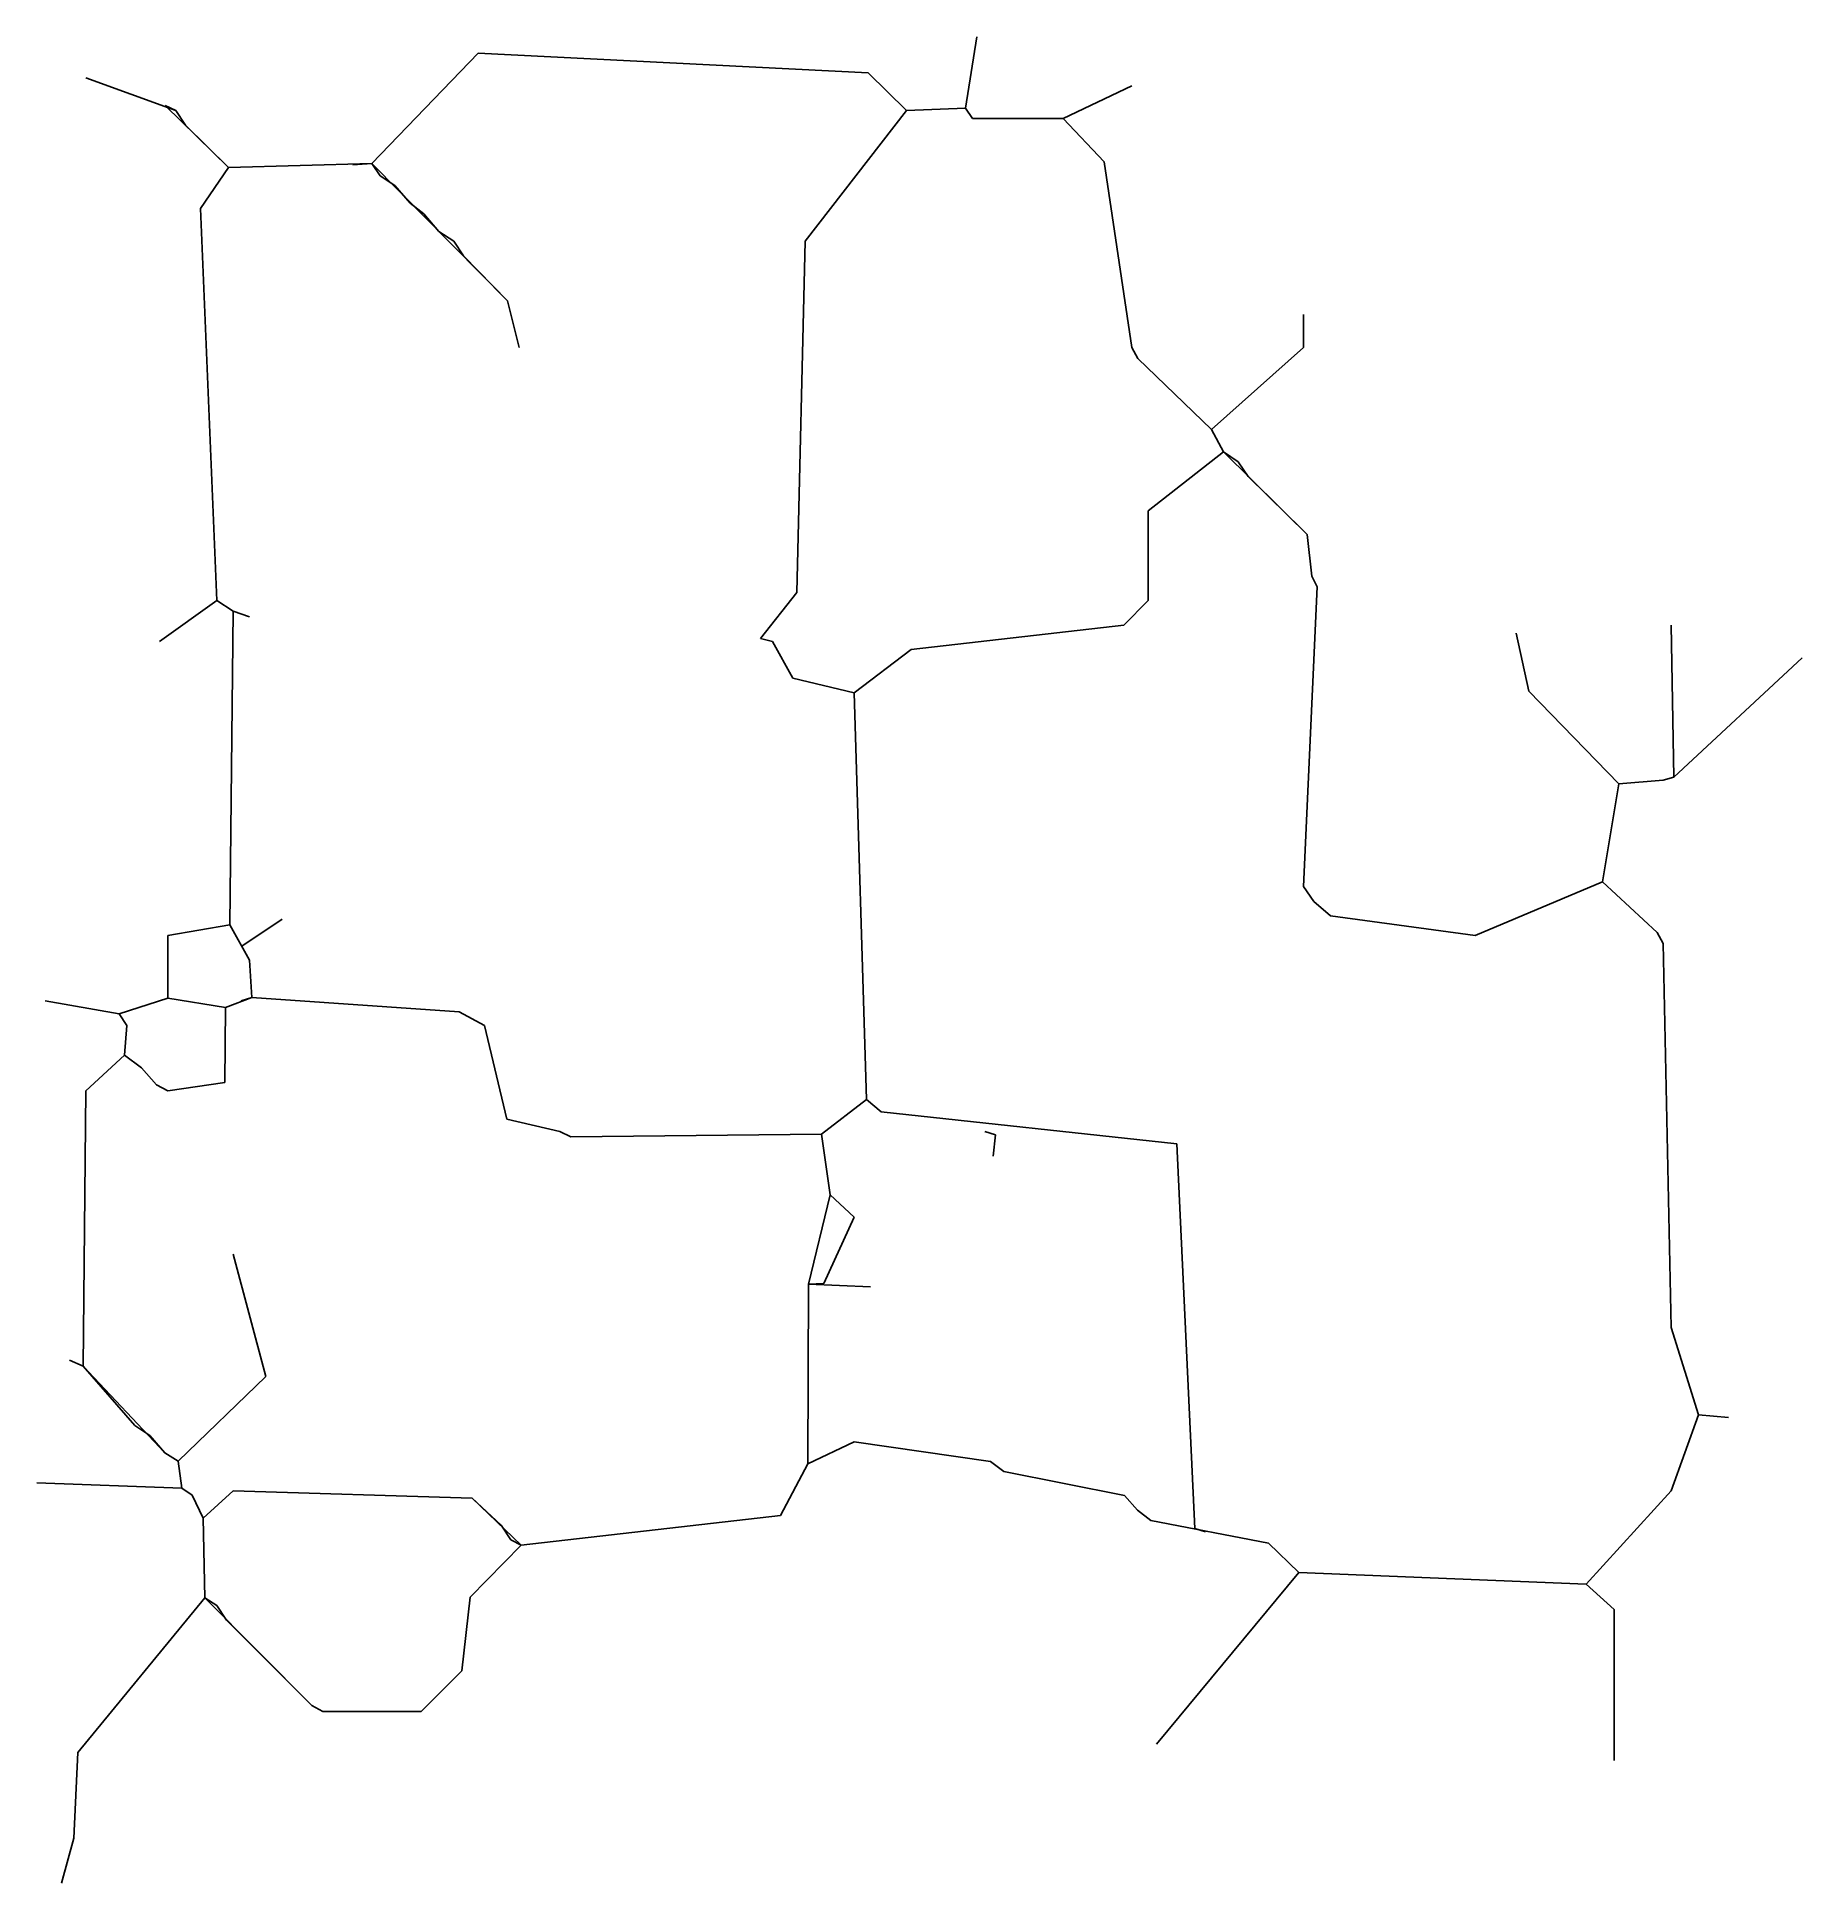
# Model space of a CAD drawing. Extents: x 84 to 948, y 40 to 944.
import ezdxf

# ---------------------------------------------------------------- set-up
doc = ezdxf.new("R2010")
doc.units = 0

msp = doc.modelspace()

# ---------------------------------------------------------------- linework, layer by layer
for p, q in [((544, 944), (538.55, 909.09)), ((300, 936), (248, 882)), ((490.8, 926.4), (300, 936)), ((108, 924), (152, 908)), ((509.71, 908), (490.8, 926.4)), ((509.71, 908), (490.8, 926.4)), ((490.8, 926.4), (509.71, 908)), ((586.29, 904), (620, 920)), ((152, 908), (146.8, 910.4)), ((177.71, 880), (146.8, 910.4)), ((152, 908), (156.8, 900.8)), ((152, 908), (156.8, 900.8)), ((460, 844), (509.71, 908)), ((509.71, 908), (538.55, 909.09)), ((542, 904), (538.55, 909.09)), ((538.55, 909.09), (542, 904)), ((538.55, 909.09), (542, 904)), ((542, 904), (586.29, 904)), ((606.4, 882.8), (586.29, 904)), ((586.29, 904), (606.4, 882.8)), ((586.29, 904), (606.4, 882.8)), ((156.8, 900.8), (177.71, 880)), ((156.8, 900.8), (177.71, 880)), ((164, 860), (177.71, 880)), ((248, 882), (177.71, 880)), ((248, 882), (238.67, 881.33)), ((314.4, 814.8), (248, 882)), ((252, 876), (248, 882)), ((252, 876), (248, 882)), ((620, 792), (606.4, 882.8)), ((252, 876), (259.2, 871.2)), ((252, 876), (259.2, 871.2)), ((266.67, 862.67), (259.2, 871.2)), ((259.2, 871.2), (266.67, 862.67)), ((172, 668), (164, 860)), ((266.67, 862.67), (273.33, 857.33)), ((266.67, 862.67), (273.33, 857.33)), ((273.33, 857.33), (280.8, 848.8)), ((280.8, 848.8), (273.33, 857.33)), ((288, 844), (280.8, 848.8)), ((288, 844), (280.8, 848.8)), ((288, 844), (292.8, 836.8)), ((288, 844), (292.8, 836.8)), ((456, 672), (460, 844)), ((314.4, 814.8), (292.8, 836.8)), ((292.8, 836.8), (314.4, 814.8)), ((314.4, 814.8), (320, 792)), ((704, 808), (704, 792)), ((620, 792), (622.91, 786.55)), ((620, 792), (622.91, 786.55)), ((622.91, 786.55), (659, 751.8)), ((622.91, 786.55), (659, 751.8)), ((659, 751.8), (622.91, 786.55)), ((704, 792), (659, 751.8)), ((659, 751.8), (664.8, 740.8)), ((659, 751.8), (664.8, 740.8)), ((628, 712), (664.8, 740.8)), ((705.71, 700.29), (664.8, 740.8)), ((672, 736), (664.8, 740.8)), ((672, 736), (664.8, 740.8)), ((672, 736), (676.8, 728.8)), ((672, 736), (676.8, 728.8)), ((705.71, 700.29), (676.8, 728.8)), ((676.8, 728.8), (705.71, 700.29)), ((628, 668), (628, 712)), ((708, 680), (705.71, 700.29)), ((708, 680), (710.67, 674.67)), ((708, 680), (710.67, 674.67)), ((438.18, 649.45), (456, 672)), ((710.67, 674.67), (704, 528)), ((144, 648), (172, 668)), ((180, 662.77), (172, 668)), ((180, 662.77), (178.4, 509.2)), ((180, 662.77), (188, 660)), ((616, 656), (628, 668)), ((512, 644), (616, 656)), ((814.29, 623.71), (808, 652)), ((885.2, 581.6), (884, 656)), ((438.18, 649.45), (444, 648)), ((438.18, 649.45), (444, 648)), ((454, 630), (444, 648)), ((484, 622.77), (512, 644)), ((885.2, 581.6), (948, 640)), ((484, 622.77), (454, 630)), ((484, 622.77), (490.13, 423.73)), ((858.29, 578.29), (814.29, 623.71)), ((858.29, 578.29), (814.29, 623.71)), ((858.29, 578.29), (814.29, 623.71)), ((880, 580), (858.29, 578.29)), ((880, 580), (885.2, 581.6)), ((880, 580), (885.2, 581.6)), ((858.29, 578.29), (850.29, 530.29)), ((704, 528), (709.05, 520.63)), ((704, 528), (709.05, 520.63)), ((850.29, 530.29), (788, 504)), ((877.09, 505.45), (850.29, 530.29)), ((877.09, 505.45), (850.29, 530.29)), ((877.09, 505.45), (850.29, 530.29)), ((717.2, 513.6), (709.05, 520.63)), ((709.05, 520.63), (717.2, 513.6)), ((709.05, 520.63), (717.2, 513.6)), ((148, 504), (178.4, 509.2)), ((178.4, 509.2), (188, 492)), ((178.4, 509.2), (188, 492)), ((204, 512), (184.31, 498.77)), ((788, 504), (717.2, 513.6)), ((148, 473.23), (148, 504)), ((877.09, 505.45), (880, 500)), ((877.09, 505.45), (880, 500)), ((884, 312), (880, 500)), ((189.2, 473.6), (188, 492)), ((88, 472), (124.29, 465.71)), ((148, 473.23), (124.29, 465.71)), ((176.24, 468.71), (148, 473.23)), ((176.24, 468.71), (189.2, 473.6)), ((184, 472), (189.2, 473.6)), ((290.67, 466.67), (189.2, 473.6)), ((124.29, 465.71), (128, 460)), ((124.29, 465.71), (128, 460)), ((176.24, 468.71), (176, 432)), ((303.08, 460), (290.67, 466.67)), ((303.08, 460), (290.67, 466.67)), ((126.91, 445.45), (128, 460)), ((314, 414), (303.08, 460)), ((108, 428), (126.91, 445.45)), ((135.2, 439.2), (126.91, 445.45)), ((135.2, 439.2), (126.91, 445.45)), ((135.2, 439.2), (126.91, 445.45)), ((135.2, 439.2), (142.55, 430.91)), ((135.2, 439.2), (142.55, 430.91)), ((135.2, 439.2), (142.55, 430.91)), ((106.55, 293.09), (108, 428)), ((142.55, 430.91), (148, 428)), ((148, 428), (142.55, 430.91)), ((176, 432), (148, 428)), ((490.13, 423.73), (468, 406.77)), ((497.2, 417.6), (490.13, 423.73)), ((490.13, 423.73), (497.2, 417.6)), ((490.13, 423.73), (497.2, 417.6)), ((642, 402), (497.2, 417.6)), ((340, 408), (314, 414)), ((340, 408), (345.33, 405.33)), ((340, 408), (345.33, 405.33)), ((548, 408), (553.2, 406.4)), ((345.33, 405.33), (468, 406.77)), ((472.27, 377.07), (468, 406.77)), ((552, 396), (553.2, 406.4)), ((650.8, 213.6), (642, 402)), ((461.6, 333.2), (472.27, 377.07)), ((472.27, 377.07), (484, 366)), ((472.27, 377.07), (484, 366)), ((484, 366), (472.27, 377.07)), ((484, 366), (469.2, 333.6)), ((196, 288), (180, 348)), ((461.33, 245.33), (461.6, 333.2)), ((461.6, 333.2), (469.2, 333.6)), ((461.6, 333.2), (492, 332)), ((897.33, 269.33), (884, 312)), ((100, 296), (106.55, 293.09)), ((146.67, 250.67), (106.55, 293.09)), ((106.55, 293.09), (132, 264)), ((106.55, 293.09), (132, 264)), ((153.09, 246.55), (196, 288)), ((139.2, 259.2), (132, 264)), ((139.2, 259.2), (132, 264)), ((884, 232), (897.33, 269.33)), ((897.33, 269.33), (912, 268)), ((146.67, 250.67), (139.2, 259.2)), ((139.2, 259.2), (146.67, 250.67)), ((484, 256), (461.33, 245.33)), ((550.8, 246.4), (484, 256)), ((146.67, 250.67), (153.09, 246.55)), ((146.67, 250.67), (153.09, 246.55)), ((146.67, 250.67), (153.09, 246.55)), ((154.91, 233.45), (153.09, 246.55)), ((461.33, 245.33), (448, 220)), ((550.8, 246.4), (557.2, 241.6)), ((550.8, 246.4), (557.2, 241.6)), ((550.8, 246.4), (557.2, 241.6)), ((84, 236), (154.91, 233.45)), ((557.2, 241.6), (616.29, 229.71)), ((160, 230), (154.91, 233.45)), ((160, 230), (154.91, 233.45)), ((160, 230), (154.91, 233.45)), ((165.33, 218.67), (160, 230)), ((180, 232), (165.33, 218.67)), ((297.11, 228.44), (180, 232)), ((321.09, 205.45), (297.11, 228.44)), ((311.2, 215.2), (297.11, 228.44)), ((297.11, 228.44), (311.2, 215.2)), ((622.67, 222.67), (616.29, 229.71)), ((616.29, 229.71), (622.67, 222.67)), ((616.29, 229.71), (622.67, 222.67)), ((842.29, 186.29), (884, 232)), ((166.13, 179.73), (165.33, 218.67)), ((448, 220), (321.09, 205.45)), ((629.2, 217.6), (622.67, 222.67)), ((622.67, 222.67), (629.2, 217.6)), ((622.67, 222.67), (629.2, 217.6)), ((629.2, 217.6), (686.8, 206.4)), ((311.2, 215.2), (316, 208)), ((311.2, 215.2), (316, 208)), ((321.09, 205.45), (316, 208)), ((321.09, 205.45), (316, 208)), ((650.8, 213.6), (656, 212)), ((321.09, 205.45), (296, 180)), ((686.8, 206.4), (701.71, 192)), ((686.8, 206.4), (701.71, 192)), ((686.8, 206.4), (701.71, 192)), ((632, 108), (701.71, 192)), ((842.29, 186.29), (701.71, 192)), ((856, 174), (842.29, 186.29)), ((856, 174), (842.29, 186.29)), ((842.29, 186.29), (856, 174)), ((104, 104), (166.13, 179.73)), ((218.55, 126.91), (166.13, 179.73)), ((166.13, 179.73), (172, 176)), ((172, 176), (166.13, 179.73)), ((172, 176), (176.8, 168.8)), ((172, 176), (176.8, 168.8)), ((296, 180), (292, 144)), ((856, 100), (856, 174)), ((218.55, 126.91), (176.8, 168.8)), ((218.55, 126.91), (176.8, 168.8)), ((292, 144), (272, 124)), ((218.55, 126.91), (224, 124)), ((218.55, 126.91), (224, 124)), ((272, 124), (224, 124)), ((102, 62), (104, 104)), ((102, 62), (96, 40))]:
    msp.add_line(p, q)

doc.saveas('drawing.dxf')
